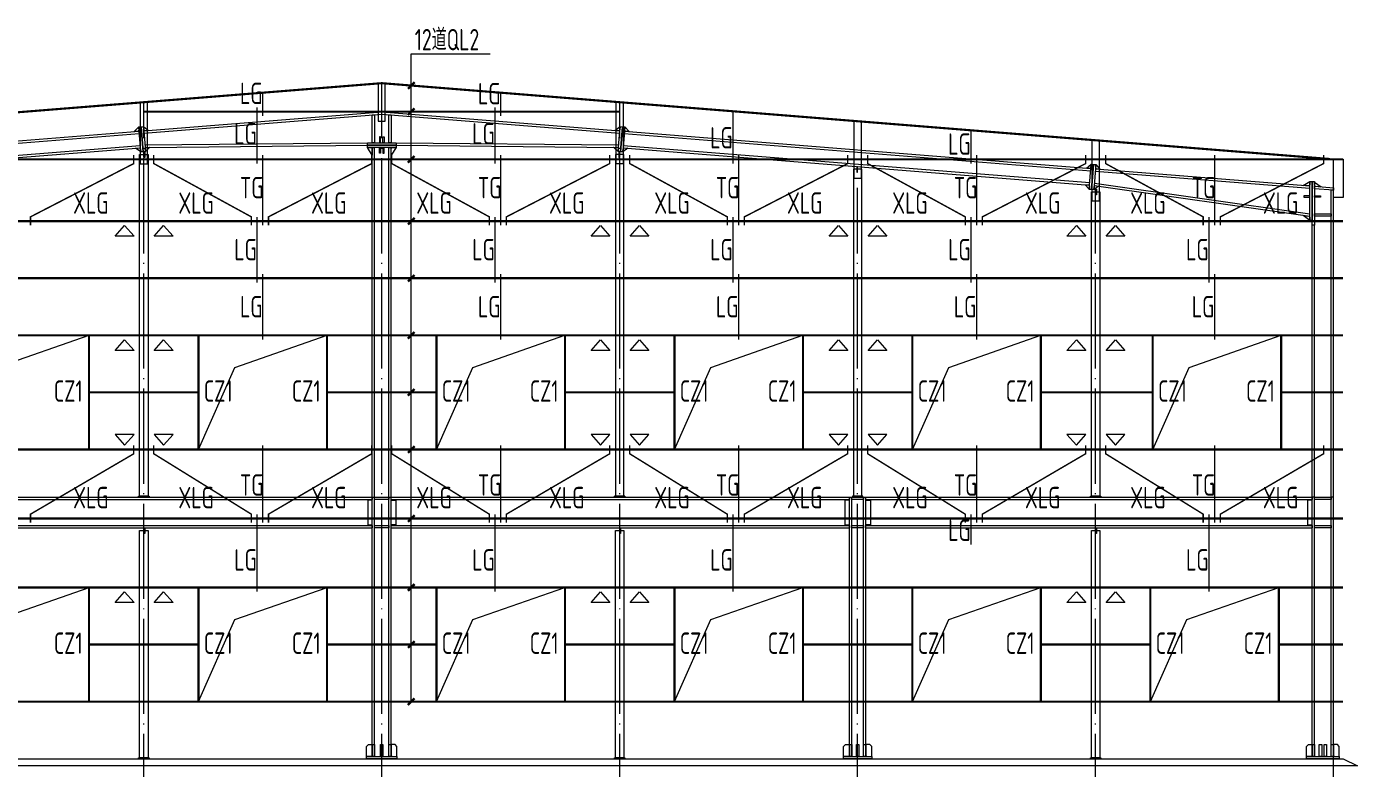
# Model space of a CAD drawing. Header units: millimetres. Extents: x 19781 to 898973, y -947928 to -267362.
# Drawn here: x 456020 to 483982, y -757023 to -741430 of the extents above; entities that cross this region are included whole.
import ezdxf

# ---------------------------------------------------------------- set-up
doc = ezdxf.new("R2010")
doc.units = ezdxf.units.MM
doc.header["$LTSCALE"] = 100
doc.linetypes.add('CENTER', pattern=[50.8, 31.75, -6.35, 6.35, -6.35])
doc.linetypes.add('DOTE', pattern=[2.42, 2, -0.2, 0.02, -0.2])
for name, color, linetype, lineweight in [('11000', 4, 'Continuous', 18), ('130', 253, 'Continuous', 18), ('14', 2, 'Continuous', 18), ('C', 6, 'CENTER', 18), ('DOTE', 1, 'DOTE', 18), ('PUB_DIM', 3, 'Continuous', 18), ('数字', 3, 'Continuous', 20), ('构件号', 1, 'Continuous', 18), ('系杆支撑', 2, 'Continuous', 18)]:
    doc.layers.add(name, color=color, linetype=linetype, lineweight=lineweight)
doc.styles.add('TSSD_REIN', font='tssdeng.shx', dxfattribs={"width": 0.7, "bigfont": 'hztxt.shx'})

msp = doc.modelspace()

# ---------------------------------------------------------------- linework, layer by layer
at = {"layer": '11000', "ltscale": 100}
msp.add_lwpolyline([(443281.71, -756819.53), (483681.71, -756819.53), (483981.71, -756969.53), (442981.71, -756969.53)], close=True, dxfattribs=at)
at = {"layer": '130'}
for p, q in [((458481.7, -743619.53), (463481.71, -743219.53)), ((463481.71, -743219.53), (468481.71, -743619.53)), ((458485.69, -743669.37), (463481.71, -743269.69)), ((463281.71, -743285.69), (463331.71, -743281.69)), ((463281.71, -743870.91), (463281.71, -743285.69)), ((463331.71, -743281.69), (463331.71, -743870.91)), ((463481.71, -743269.69), (468477.72, -743669.37)), ((463631.71, -743870.91), (463631.71, -743281.69)), ((463631.71, -743281.69), (463681.71, -743285.69)), ((463681.71, -743285.69), (463681.71, -743870.91)), ((448581.39, -744411.55), (458382.02, -743627.5)), ((448585.37, -744461.39), (458386.01, -743677.34)), ((458282.34, -743635.48), (458374.84, -743537.79)), ((458362.09, -743629.1), (458282.34, -743635.48)), ((458380.43, -743607.57), (458362.09, -743629.1)), ((458374.84, -743537.79), (458424.69, -743533.8)), ((458417.11, -744066.1), (458374.84, -743537.79)), ((458374.84, -743537.79), (458380.43, -743607.57)), ((458424.69, -743533.8), (458474.53, -743529.81)), ((458424.69, -743533.8), (458466.95, -744062.11)), ((458466.95, -744062.11), (458424.69, -743533.8)), ((458474.53, -743529.81), (458516.79, -744058.13)), ((458480.11, -743599.59), (458474.53, -743529.81)), ((458474.53, -743529.81), (458581.38, -743611.55)), ((458501.64, -743617.93), (458480.11, -743599.59)), ((458581.38, -743611.55), (458501.64, -743617.93)), ((463456.71, -743750.91), (463431.71, -743750.91)), ((463431.71, -743750.91), (463431.71, -743870.91)), ((463456.71, -743870.91), (463456.71, -743750.91)), ((463506.71, -743870.91), (463506.71, -743750.91)), ((463506.71, -743750.91), (463531.71, -743750.91)), ((463531.71, -743750.91), (463531.71, -743870.91)), ((468382.02, -743611.55), (468488.88, -743529.81)), ((468461.77, -743617.93), (468382.02, -743611.55)), ((468446.61, -744058.13), (468488.88, -743529.81)), ((468483.3, -743599.59), (468461.77, -743617.93)), ((468488.88, -743529.81), (468483.3, -743599.59)), ((468488.88, -743529.81), (468538.72, -743533.8)), ((468538.72, -743533.8), (468496.45, -744062.12)), ((468496.45, -744062.12), (468538.72, -743533.8)), ((468538.72, -743533.8), (468588.56, -743537.79)), ((468588.56, -743537.79), (468546.29, -744066.1)), ((468577.4, -743677.34), (478378.03, -744461.39)), ((468581.39, -743627.5), (478382.01, -744411.55)), ((468582.98, -743607.57), (468588.56, -743537.79)), ((468601.32, -743629.1), (468582.98, -743607.57)), ((468588.56, -743537.79), (468681.07, -743635.48)), ((468681.07, -743635.48), (468601.32, -743629.1)), ((448605.31, -744710.6), (458405.94, -743926.55)), ((448609.3, -744760.44), (458409.93, -743976.39)), ((458310.25, -743984.36), (458390, -743977.98)), ((458417.11, -744066.1), (458310.25, -743984.36)), ((458390, -743977.98), (458411.53, -743996.33)), ((458411.53, -743996.33), (458417.11, -744066.1)), ((458466.95, -744062.11), (458417.11, -744066.1)), ((458516.79, -744058.13), (458466.95, -744062.11)), ((458505.62, -743918.45), (463181.71, -743870.91)), ((458509.61, -743968.41), (463181.71, -743920.92)), ((458511.21, -743988.35), (458529.61, -743968.21)), ((458516.79, -744058.13), (458511.21, -743988.35)), ((458609.61, -743967.4), (458516.79, -744058.13)), ((458529.61, -743968.21), (458609.61, -743967.4)), ((463181.71, -743870.91), (463781.71, -743870.91)), ((463181.71, -743920.91), (463181.71, -743870.91)), ((463781.71, -743920.91), (463181.71, -743920.91)), ((463181.71, -743920.91), (463781.71, -743920.91)), ((463181.71, -743970.91), (463181.71, -743920.91)), ((463781.71, -743970.91), (463181.71, -743970.91)), ((463281.71, -744130.91), (463181.71, -743970.91)), ((463181.71, -743970.91), (463261.71, -743970.91)), ((463261.71, -743970.91), (463281.71, -743990.91)), ((463331.71, -743870.91), (463281.71, -743870.91)), ((463281.71, -751319.53), (463281.71, -743970.91)), ((463281.71, -743970.91), (463331.71, -743970.91)), ((463281.71, -743990.91), (463281.71, -744130.91)), ((463331.71, -751319.53), (463331.71, -743970.91)), ((463431.71, -743870.91), (463456.71, -743870.91)), ((463431.71, -744090.91), (463431.71, -743970.91)), ((463431.71, -743970.91), (463456.71, -743970.91)), ((463456.71, -743970.91), (463456.71, -744090.91)), ((463531.71, -743870.91), (463506.71, -743870.91)), ((463506.71, -743970.91), (463506.71, -744090.91)), ((463531.71, -743970.91), (463506.71, -743970.91)), ((463531.71, -744090.91), (463531.71, -743970.91)), ((463681.71, -743870.91), (463631.71, -743870.91)), ((463631.71, -751319.53), (463631.71, -743970.91)), ((463631.71, -743970.91), (463681.71, -743970.91)), ((463681.71, -751319.53), (463681.71, -743970.91)), ((463781.71, -743970.91), (463681.71, -744130.91)), ((463681.71, -743990.91), (463701.71, -743970.91)), ((463681.71, -744130.91), (463681.71, -743990.91)), ((463701.71, -743970.91), (463781.71, -743970.91)), ((463781.71, -743870.91), (468457.79, -743918.45)), ((463781.71, -743870.91), (463781.71, -743920.91)), ((463781.71, -743920.91), (463781.71, -743970.91)), ((463781.71, -743920.92), (468453.79, -743968.42)), ((468446.61, -744058.13), (468353.8, -743967.4)), ((468353.8, -743967.4), (468433.79, -743968.21)), ((468433.79, -743968.21), (468452.2, -743988.35)), ((468452.2, -743988.35), (468446.61, -744058.13)), ((468496.45, -744062.12), (468446.61, -744058.13)), ((468546.29, -744066.1), (468496.45, -744062.12)), ((468653.15, -743984.36), (468546.3, -744066.1)), ((468546.3, -744066.1), (468551.88, -743996.32)), ((468551.88, -743996.32), (468573.41, -743977.98)), ((468553.47, -743976.39), (478354.12, -744760.44)), ((468557.46, -743926.55), (478358.1, -744710.6)), ((468573.41, -743977.98), (468653.15, -743984.36)), ((463456.71, -744090.91), (463431.71, -744090.91)), ((463506.71, -744090.91), (463531.71, -744090.91)), ((478292.3, -744404.37), (478389.19, -744321.84)), ((478346.86, -744851.15), (478389.19, -744321.84)), ((478389.19, -744321.84), (478383.61, -744391.62)), ((478389.19, -744321.84), (478439.03, -744325.83)), ((478439.03, -744325.83), (478396.7, -744855.13)), ((478396.7, -744855.13), (478439.03, -744325.83)), ((478439.03, -744325.83), (478488.87, -744329.81)), ((478488.87, -744329.81), (478446.54, -744859.12)), ((478483.29, -744399.59), (478488.87, -744329.81)), ((478488.87, -744329.81), (478571.41, -744426.7)), ((478362.08, -744409.96), (478292.3, -744404.37)), ((478383.61, -744391.62), (478362.08, -744409.96)), ((478477.71, -744469.37), (482981.71, -744829.69)), ((478481.7, -744419.52), (482981.71, -744779.53)), ((478501.64, -744421.12), (478483.29, -744399.59)), ((478571.41, -744426.7), (478501.64, -744421.12)), ((478346.94, -744850.15), (478264.4, -744753.26)), ((478264.4, -744753.26), (478334.18, -744758.84)), ((478334.18, -744758.84), (478352.52, -744780.37)), ((478396.7, -744855.13), (478346.86, -744851.15)), ((478352.52, -744780.37), (478346.94, -744850.15)), ((478446.54, -744859.12), (478396.7, -744855.13)), ((478542.89, -744781.18), (478446.62, -744858.13)), ((478446.62, -744858.13), (478452.2, -744788.35)), ((478452.2, -744788.35), (478473.6, -744771.25)), ((478453.8, -744768.41), (482981.71, -745417.47)), ((478457.79, -744718.48), (482981.71, -745366.96)), ((478473.6, -744771.25), (478542.89, -744781.18)), ((482842.15, -744768.36), (482981.71, -744689.53)), ((482961.77, -744777.93), (482842.15, -744768.36)), ((482981.71, -744759.53), (482961.77, -744777.93)), ((482981.71, -745507.47), (482981.71, -744689.37)), ((482981.71, -744689.37), (483031.71, -744689.37)), ((482981.71, -744689.53), (482981.71, -744759.53)), ((483031.71, -745607.47), (483031.71, -744689.37)), ((483031.71, -744689.37), (483081.71, -744689.37)), ((483031.71, -744689.37), (483031.71, -745507.47)), ((483081.71, -744689.37), (483081.71, -745607.47)), ((483081.71, -744767.53), (483081.71, -744697.53)), ((483081.71, -744697.53), (483221.26, -744798.69)), ((483101.64, -744789.12), (483081.71, -744767.53)), ((483081.71, -744787.53), (483481.71, -744819.53)), ((483081.71, -744837.69), (483081.71, -744787.53)), ((483481.71, -744869.69), (483081.71, -744837.69)), ((483221.26, -744798.69), (483101.64, -744789.12)), ((483431.71, -751319.53), (483431.71, -744865.69)), ((483481.71, -744869.69), (483431.71, -744865.69)), ((483481.71, -744819.53), (483481.71, -744869.69)), ((483481.71, -751319.53), (483481.71, -744869.69)), ((482981.71, -744989.69), (482856.71, -744989.69)), ((482856.71, -744989.69), (482856.71, -745014.69)), ((482856.71, -745014.69), (482981.71, -745014.69)), ((482981.71, -745014.69), (482981.71, -744989.69)), ((483081.71, -744989.69), (483206.71, -744989.69)), ((483081.71, -745014.69), (483081.71, -744989.69)), ((483206.71, -745014.69), (483081.71, -745014.69)), ((483206.71, -744989.69), (483206.71, -745014.69)), ((482981.71, -745507.47), (482843.12, -745397.6)), ((482843.12, -745397.6), (482961.91, -745414.63)), ((482961.91, -745414.63), (482981.71, -745437.47)), ((482981.71, -745437.47), (482981.71, -745507.47)), ((483081.71, -745367.21), (483431.71, -745367.21)), ((483081.71, -745417.21), (483081.71, -745367.21)), ((483431.71, -745417.21), (483081.71, -745417.21)), ((483431.71, -745367.21), (483431.71, -745417.21)), ((483031.71, -745507.47), (482981.71, -745507.47)), ((483031.71, -751319.53), (483031.71, -745607.47)), ((483081.71, -745607.47), (483031.71, -745607.47)), ((483081.71, -745607.47), (483031.71, -745607.47)), ((483081.71, -751319.53), (483081.71, -745607.47)), ((453656.71, -751319.53), (463281.71, -751319.53)), ((463281.71, -756769.53), (463281.71, -751319.53)), ((463281.71, -751319.53), (463331.71, -751319.53)), ((463281.71, -751319.53), (463281.71, -751369.53)), ((463331.71, -756769.53), (463331.71, -751319.53)), ((463331.71, -751319.53), (463631.71, -751319.53)), ((463331.71, -751369.53), (463331.71, -751319.53)), ((463631.71, -756769.53), (463631.71, -751319.53)), ((463631.71, -751319.53), (463681.71, -751319.53)), ((463631.71, -751319.53), (463631.71, -751369.53)), ((463681.71, -756769.53), (463681.71, -751319.53)), ((463681.71, -751319.53), (473306.71, -751319.53)), ((473306.71, -756769.53), (473306.71, -751319.53)), ((473306.71, -751319.53), (473356.71, -751319.53)), ((473306.71, -751319.53), (473306.71, -751369.53)), ((473356.71, -756769.53), (473356.71, -751319.53)), ((473356.71, -751319.53), (473606.71, -751319.53)), ((473356.71, -751369.53), (473356.71, -751319.53)), ((473606.71, -756769.53), (473606.71, -751319.53)), ((473606.71, -751319.53), (473656.71, -751319.53)), ((473606.71, -751319.53), (473606.71, -751369.53)), ((473656.71, -756769.53), (473656.71, -751319.53)), ((473656.71, -751319.53), (483031.71, -751319.53)), ((483031.71, -756769.53), (483031.71, -751319.53)), ((483081.71, -751319.53), (483031.71, -751319.53)), ((483031.71, -751319.53), (483031.71, -751369.53)), ((483081.71, -756769.53), (483081.71, -751319.53)), ((483081.71, -751319.53), (483431.71, -751319.53)), ((483081.71, -751369.53), (483081.71, -751319.53)), ((483431.71, -756769.53), (483431.71, -751319.53)), ((483481.71, -751319.53), (483431.71, -751319.53)), ((483431.71, -751319.53), (483431.71, -751369.53)), ((483481.71, -756769.53), (483481.71, -751319.53)), ((453656.71, -751369.53), (463281.71, -751369.53)), ((463281.71, -751384.53), (463186.71, -751384.53)), ((463186.71, -751384.53), (463186.71, -751904.53)), ((463281.71, -751904.53), (463281.71, -751384.53)), ((463631.71, -751369.53), (463331.71, -751369.53)), ((463681.71, -751369.53), (473306.71, -751369.53)), ((463681.71, -751904.53), (463681.71, -751384.53)), ((463681.71, -751384.53), (463776.71, -751384.53)), ((463776.71, -751384.53), (463776.71, -751904.53)), ((473306.71, -751384.53), (473211.71, -751384.53)), ((473211.71, -751384.53), (473211.71, -751904.53)), ((473306.71, -751904.53), (473306.71, -751384.53)), ((473606.71, -751369.53), (473356.71, -751369.53)), ((473656.71, -751369.53), (483031.71, -751369.53)), ((473656.71, -751904.53), (473656.71, -751384.53)), ((473656.71, -751384.53), (473751.71, -751384.53)), ((473751.71, -751384.53), (473751.71, -751904.53)), ((483031.71, -751384.53), (482936.71, -751384.53)), ((482936.71, -751384.53), (482936.71, -751904.53)), ((483031.71, -751904.53), (483031.71, -751384.53)), ((483431.71, -751369.53), (483081.71, -751369.53)), ((453656.71, -751919.53), (463281.71, -751919.53)), ((453656.71, -751969.53), (463281.71, -751969.53)), ((463186.71, -751904.53), (463281.71, -751904.53)), ((463281.71, -751919.53), (463281.71, -751969.53)), ((463331.71, -751919.53), (463631.71, -751919.53)), ((463331.71, -751969.53), (463331.71, -751919.53)), ((463631.71, -751969.53), (463331.71, -751969.53)), ((463631.71, -751919.53), (463631.71, -751969.53)), ((463776.71, -751904.53), (463681.71, -751904.53)), ((463681.71, -751919.53), (473306.71, -751919.53)), ((463681.71, -751969.53), (473306.71, -751969.53)), ((473211.71, -751904.53), (473306.71, -751904.53)), ((473306.71, -751919.53), (473306.71, -751969.53)), ((473356.71, -751919.53), (473606.71, -751919.53)), ((473356.71, -751969.53), (473356.71, -751919.53)), ((473606.71, -751969.53), (473356.71, -751969.53)), ((473606.71, -751919.53), (473606.71, -751969.53)), ((473751.71, -751904.53), (473656.71, -751904.53)), ((473656.71, -751919.53), (483031.71, -751919.53)), ((473656.71, -751969.53), (483031.71, -751969.53)), ((482936.71, -751904.53), (483031.71, -751904.53)), ((483031.71, -751919.53), (483031.71, -751969.53)), ((483081.71, -751919.53), (483431.71, -751919.53)), ((483081.71, -751969.53), (483081.71, -751919.53)), ((483431.71, -751969.53), (483081.71, -751969.53)), ((483431.71, -751919.53), (483431.71, -751969.53)), ((463161.71, -756559.53), (463201.71, -756519.53)), ((463161.71, -756769.53), (463161.71, -756559.53)), ((463201.71, -756519.53), (463281.71, -756519.53)), ((463281.71, -756519.53), (463281.71, -756749.53)), ((463281.71, -756769.53), (463281.71, -756519.53)), ((463281.71, -756519.53), (463331.71, -756519.53)), ((463331.71, -756519.53), (463331.71, -756769.53)), ((463456.71, -756769.53), (463456.71, -756519.53)), ((463456.71, -756519.53), (463506.71, -756519.53)), ((463506.71, -756519.53), (463506.71, -756769.53)), ((463631.71, -756769.53), (463631.71, -756519.53)), ((463631.71, -756519.53), (463681.71, -756519.53)), ((463681.71, -756519.53), (463681.71, -756749.53)), ((463761.71, -756519.53), (463681.71, -756519.53)), ((463681.71, -756519.53), (463681.71, -756769.53)), ((463801.71, -756559.53), (463761.71, -756519.53)), ((463801.71, -756769.53), (463801.71, -756559.53)), ((473186.71, -756559.53), (473226.7, -756519.53)), ((473186.71, -756769.53), (473186.71, -756559.53)), ((473226.7, -756519.53), (473306.71, -756519.53)), ((473306.71, -756519.53), (473306.71, -756749.53)), ((473306.71, -756769.53), (473306.71, -756519.53)), ((473306.71, -756519.53), (473356.71, -756519.53)), ((473356.71, -756519.53), (473356.71, -756769.53)), ((473456.71, -756769.53), (473456.71, -756519.53)), ((473456.71, -756519.53), (473506.71, -756519.53)), ((473506.71, -756519.53), (473506.71, -756769.53)), ((473606.71, -756769.53), (473606.71, -756519.53)), ((473606.71, -756519.53), (473656.71, -756519.53)), ((473656.71, -756519.53), (473656.71, -756749.53)), ((473736.71, -756519.53), (473656.71, -756519.53)), ((473656.71, -756519.53), (473656.71, -756769.53)), ((473776.71, -756559.53), (473736.71, -756519.53)), ((473776.71, -756769.53), (473776.71, -756559.53)), ((482911.71, -756559.53), (482951.7, -756519.53)), ((482911.71, -756769.53), (482911.71, -756559.53)), ((482951.7, -756519.53), (483031.71, -756519.53)), ((483031.71, -756519.53), (483031.71, -756749.53)), ((483031.71, -756769.53), (483031.71, -756519.53)), ((483031.71, -756519.53), (483081.71, -756519.53)), ((483081.71, -756519.53), (483081.71, -756769.53)), ((483181.71, -756769.53), (483181.71, -756519.53)), ((483181.71, -756519.53), (483231.71, -756519.53)), ((483231.71, -756519.53), (483231.71, -756769.53)), ((483281.71, -756769.53), (483281.71, -756519.53)), ((483281.71, -756519.53), (483331.71, -756519.53)), ((483331.71, -756519.53), (483331.71, -756769.53)), ((483431.71, -756769.53), (483431.71, -756519.53)), ((483431.71, -756519.53), (483481.71, -756519.53)), ((483481.71, -756519.53), (483481.71, -756749.53)), ((483561.71, -756519.53), (483481.71, -756519.53)), ((483481.71, -756519.53), (483481.71, -756769.53)), ((483601.71, -756559.53), (483561.71, -756519.53)), ((483601.71, -756769.53), (483601.71, -756559.53)), ((463161.71, -756819.53), (463161.71, -756769.53)), ((463161.71, -756769.53), (463801.71, -756769.53)), ((463261.71, -756769.53), (463161.71, -756769.53)), ((463801.71, -756819.53), (463161.71, -756819.53)), ((463281.71, -756749.53), (463261.71, -756769.53)), ((463331.71, -756769.53), (463281.71, -756769.53)), ((463506.71, -756769.53), (463456.71, -756769.53)), ((463681.71, -756769.53), (463631.71, -756769.53)), ((463681.71, -756749.53), (463701.71, -756769.53)), ((463701.71, -756769.53), (463801.71, -756769.53)), ((463801.71, -756769.53), (463801.71, -756819.53)), ((473186.71, -756819.53), (473186.71, -756769.53)), ((473186.71, -756769.53), (473776.71, -756769.53)), ((473286.71, -756769.53), (473186.71, -756769.53)), ((473776.71, -756819.53), (473186.71, -756819.53)), ((473306.71, -756749.53), (473286.71, -756769.53)), ((473356.71, -756769.53), (473306.71, -756769.53)), ((473506.71, -756769.53), (473456.71, -756769.53)), ((473656.71, -756769.53), (473606.71, -756769.53)), ((473656.71, -756749.53), (473676.71, -756769.53)), ((473676.71, -756769.53), (473776.71, -756769.53)), ((473776.71, -756769.53), (473776.71, -756819.53)), ((482911.71, -756819.53), (482911.71, -756769.53)), ((482911.71, -756769.53), (483601.71, -756769.53)), ((483011.71, -756769.53), (482911.71, -756769.53)), ((483601.71, -756819.53), (482911.71, -756819.53)), ((483031.71, -756749.53), (483011.71, -756769.53)), ((483081.71, -756769.53), (483031.71, -756769.53)), ((483231.71, -756769.53), (483181.71, -756769.53)), ((483331.71, -756769.53), (483281.71, -756769.53)), ((483481.71, -756769.53), (483431.71, -756769.53)), ((483481.71, -756749.53), (483501.71, -756769.53)), ((483501.71, -756769.53), (483601.71, -756769.53)), ((483601.71, -756769.53), (483601.71, -756819.53))]:
    msp.add_line(p, q, dxfattribs=at)
for points in [[(458391.71, -744115.53), (458571.71, -744115.53), (458571.71, -751299.53), (458391.71, -751299.53)], [(458501.71, -744065.53), (458501.71, -744182.53), (458481.71, -744182.53), (458481.71, -744065.53)], [(468571.71, -744115.53), (468391.71, -744115.53), (468391.71, -751299.53), (468571.71, -751299.53)], [(468461.71, -744065.53), (468461.71, -744182.53), (468481.71, -744182.53), (468481.71, -744065.53)], [(473571.71, -744424.53), (473391.71, -744424.53), (473391.71, -751299.53), (473571.71, -751299.53)], [(473461.71, -744374.53), (473461.71, -744491.53), (473481.71, -744491.53), (473481.71, -744374.53)], [(478391.71, -744900.53), (478571.71, -744900.53), (478571.71, -751299.53), (478391.71, -751299.53)], [(478501.71, -744850.53), (478501.71, -744967.53), (478481.71, -744967.53), (478481.71, -744850.53)], [(458371.71, -751299.53), (458591.71, -751299.53), (458591.71, -751319.53), (458371.71, -751319.53)], [(468371.71, -751299.53), (468591.71, -751299.53), (468591.71, -751319.53), (468371.71, -751319.53)], [(468591.71, -751299.53), (468371.71, -751299.53), (468371.71, -751319.53), (468591.71, -751319.53)], [(473591.71, -751299.53), (473371.71, -751299.53), (473371.71, -751319.53), (473591.71, -751319.53)], [(478371.71, -751299.53), (478591.71, -751299.53), (478591.71, -751319.53), (478371.71, -751319.53)], [(458391.71, -752019.53), (458571.71, -752019.53), (458571.71, -756799.53), (458391.71, -756799.53)], [(458501.71, -751969.53), (458501.71, -752086.53), (458481.71, -752086.53), (458481.71, -751969.53)], [(468391.71, -752019.53), (468571.71, -752019.53), (468571.71, -756799.53), (468391.71, -756799.53)], [(468501.71, -751969.53), (468501.71, -752086.53), (468481.71, -752086.53), (468481.71, -751969.53)], [(478391.71, -752019.53), (478571.71, -752019.53), (478571.71, -756799.53), (478391.71, -756799.53)], [(478501.71, -751969.53), (478501.71, -752086.53), (478481.71, -752086.53), (478481.71, -751969.53)], [(458371.71, -756799.53), (458591.71, -756799.53), (458591.71, -756819.53), (458371.71, -756819.53)], [(468371.71, -756799.53), (468591.71, -756799.53), (468591.71, -756819.53), (468371.71, -756819.53)], [(478371.71, -756799.53), (478591.71, -756799.53), (478591.71, -756819.53), (478371.71, -756819.53)]]:
    msp.add_lwpolyline(points, close=True, dxfattribs=at)
at = {"layer": '14', "ltscale": 100}
for p, q in [((455396.21, -748594.53), (457331.71, -747919.53)), ((460396.21, -748594.53), (462331.71, -747919.53)), ((465396.21, -748594.53), (467331.71, -747919.53)), ((470396.21, -748594.53), (472331.71, -747919.53)), ((475396.21, -748594.53), (477331.71, -747919.53)), ((480446.21, -748594.53), (482381.71, -747919.53)), ((459631.71, -750319.53), (460396.21, -748594.53)), ((464631.71, -750319.53), (465396.21, -748594.53)), ((469631.71, -750319.53), (470396.21, -748594.53)), ((474631.71, -750319.53), (475396.21, -748594.53)), ((479681.71, -750319.53), (480446.21, -748594.53)), ((455396.21, -753894.53), (457331.71, -753219.53)), ((460396.21, -753894.53), (462331.71, -753219.53)), ((465396.21, -753894.53), (467331.71, -753219.53)), ((470396.21, -753894.53), (472331.71, -753219.53)), ((475396.21, -753894.53), (477331.71, -753219.53)), ((480396.21, -753894.53), (482331.71, -753219.53)), ((459631.71, -755619.53), (460396.21, -753894.53)), ((464631.71, -755619.53), (465396.21, -753894.53)), ((469631.71, -755619.53), (470396.21, -753894.53)), ((474631.71, -755619.53), (475396.21, -753894.53)), ((479631.71, -755619.53), (480396.21, -753894.53))]:
    msp.add_line(p, q, dxfattribs=at)
for points in [[(463406.71, -742625.54), (463406.71, -743419.53), (463556.71, -743419.53), (463556.71, -742625.54)], [(458406.71, -743025.53), (458406.71, -744315.53), (458556.71, -744315.53), (458556.71, -743013.53)], [(468556.71, -743025.53), (468556.71, -744315.53), (468406.71, -744315.53), (468406.71, -743013.53)], [(473556.71, -743425.53), (473556.71, -744624.53), (473406.71, -744624.53), (473406.71, -743413.53)], [(478556.71, -743825.53), (478556.71, -745100.53), (478406.71, -745100.53), (478406.71, -743813.53)]]:
    msp.add_lwpolyline(points, dxfattribs=at)
msp.add_lwpolyline([(483481.71, -745019.53), (483481.71, -744219.53), (483681.71, -744219.53), (483681.71, -745019.53)], close=True, dxfattribs=at)
at = {"layer": 'C', "linetype": 'ByBlock'}
for p, q in [((464101.2, -742002.24), (465760.2, -742002.24)), ((464101.2, -755619.53), (464101.2, -742002.24))]:
    msp.add_line(p, q, dxfattribs=at)
at = {"layer": 'C'}
for points in [[(464031.2, -742739.1, 50, 50, 0), (464171.2, -742599.1, 50, 50, 0)], [(464031.2, -743289.53, 50, 50, 0), (464171.2, -743149.53, 50, 50, 0)], [(464031.2, -744289.53, 50, 50, 0), (464171.2, -744149.53, 50, 50, 0)], [(464031.2, -745589.53, 50, 50, 0), (464171.2, -745449.53, 50, 50, 0)], [(464031.2, -746789.53, 50, 50, 0), (464171.2, -746649.53, 50, 50, 0)], [(464031.2, -747989.53, 50, 50, 0), (464171.2, -747849.53, 50, 50, 0)], [(464031.2, -749189.53, 50, 50, 0), (464171.2, -749049.53, 50, 50, 0)], [(464031.2, -750389.53, 50, 50, 0), (464171.2, -750249.53, 50, 50, 0)], [(464031.2, -751839.53, 50, 50, 0), (464171.2, -751699.53, 50, 50, 0)], [(464031.2, -753289.53, 50, 50, 0), (464171.2, -753149.53, 50, 50, 0)], [(464031.2, -754489.53, 50, 50, 0), (464171.2, -754349.53, 50, 50, 0)], [(464031.2, -755689.53, 50, 50, 0), (464171.2, -755549.53, 50, 50, 0)]]:
    msp.add_lwpolyline(points, format="xyseb", dxfattribs=at)
at = {"layer": 'DOTE', "linetype": 'DOTE', "ltscale": 10}
for p, q in [((463481.71, -758298.53), (463481.71, -742619.54)), ((458481.71, -758298.53), (458481.71, -743019.53)), ((468481.71, -758298.53), (468481.71, -743019.53)), ((473481.71, -758298.53), (473481.71, -744819.53)), ((478481.71, -758298.53), (478481.71, -744819.53)), ((483481.71, -758298.53), (483481.71, -744819.53))]:
    msp.add_line(p, q, dxfattribs=at)
at = {"layer": 'PUB_DIM', "color": 6, "linetype": 'Continuous'}
for points in [[(457879.7, -745835.53), (458078.05, -745612.91), (458276.41, -745835.53)], [(458699.7, -745835.53), (458898.05, -745612.91), (459096.41, -745835.53)], [(467879.7, -745835.53), (468078.05, -745612.9), (468276.41, -745835.53)], [(468699.7, -745835.53), (468898.05, -745612.9), (469096.41, -745835.53)], [(472879.7, -745835.53), (473078.05, -745612.91), (473276.41, -745835.53)], [(473699.7, -745835.53), (473898.05, -745612.91), (474096.41, -745835.53)], [(477879.7, -745835.53), (478078.05, -745612.91), (478276.41, -745835.53)], [(478699.7, -745835.53), (478898.05, -745612.91), (479096.41, -745835.53)], [(457879.7, -748235.53), (458078.05, -748012.91), (458276.41, -748235.53)], [(458699.7, -748235.53), (458898.05, -748012.91), (459096.41, -748235.53)], [(467879.7, -748235.53), (468078.05, -748012.9), (468276.41, -748235.53)], [(468699.7, -748235.53), (468898.05, -748012.9), (469096.41, -748235.53)], [(472879.7, -748235.53), (473078.05, -748012.91), (473276.41, -748235.53)], [(473699.7, -748235.53), (473898.05, -748012.91), (474096.41, -748235.53)], [(477879.7, -748235.53), (478078.05, -748012.91), (478276.41, -748235.53)], [(478699.7, -748235.53), (478898.05, -748012.91), (479096.41, -748235.53)], [(457879.7, -750003.53), (458078.05, -750226.15), (458276.41, -750003.53)], [(458699.7, -750003.53), (458898.05, -750226.15), (459096.41, -750003.53)], [(467879.7, -750003.52), (468078.05, -750226.15), (468276.41, -750003.52)], [(468699.7, -750003.52), (468898.05, -750226.15), (469096.41, -750003.52)], [(472879.7, -750003.53), (473078.05, -750226.15), (473276.41, -750003.53)], [(473699.7, -750003.53), (473898.05, -750226.15), (474096.41, -750003.53)], [(477879.7, -750003.53), (478078.05, -750226.15), (478276.41, -750003.53)], [(478699.7, -750003.53), (478898.05, -750226.15), (479096.41, -750003.53)], [(457879.7, -753535.53), (458078.05, -753312.91), (458276.41, -753535.53)], [(458699.7, -753535.53), (458898.05, -753312.91), (459096.41, -753535.53)], [(467879.7, -753535.53), (468078.05, -753312.9), (468276.41, -753535.53)], [(468699.7, -753535.53), (468898.05, -753312.9), (469096.41, -753535.53)], [(477879.7, -753535.53), (478078.05, -753312.91), (478276.41, -753535.53)], [(478699.7, -753535.53), (478898.05, -753312.91), (479096.41, -753535.53)]]:
    msp.add_lwpolyline(points, close=True, dxfattribs=at)
at = {"layer": '构件号'}
for points in [[(463481.71, -742619.54, 45, 45, 0), (443559.71, -744213.29, 45, 45, 0)], [(463481.71, -742619.54, 45, 45, 0), (483403.71, -744213.29, 45, 45, 0)], [(468481.71, -743219.53, 45, 45, 0), (458481.71, -743219.53, 45, 45, 0)], [(483681.71, -744219.53, 45, 45, 0), (443281.71, -744219.53, 45, 45, 0)], [(483681.71, -745519.53, 45, 45, 0), (443281.71, -745519.53, 45, 45, 0)], [(483681.71, -746719.53, 45, 45, 0), (443281.71, -746719.53, 45, 45, 0)], [(483681.71, -747919.53, 45, 45, 0), (443281.71, -747919.53, 45, 45, 0)], [(457331.71, -750319.53, 45, 45, 0), (457331.71, -747919.53, 45, 45, 0)], [(459631.71, -750319.53, 45, 45, 0), (459631.71, -747919.53, 45, 45, 0)], [(462331.71, -750319.53, 45, 45, 0), (462331.71, -747919.53, 45, 45, 0)], [(464631.71, -750319.53, 45, 45, 0), (464631.71, -747919.53, 45, 45, 0)], [(467331.71, -750319.53, 45, 45, 0), (467331.71, -747919.53, 45, 45, 0)], [(469631.71, -750319.53, 45, 45, 0), (469631.71, -747919.53, 45, 45, 0)], [(472331.71, -750319.53, 45, 45, 0), (472331.71, -747919.53, 45, 45, 0)], [(474631.71, -750319.53, 45, 45, 0), (474631.71, -747919.53, 45, 45, 0)], [(477331.71, -750319.53, 45, 45, 0), (477331.71, -747919.53, 45, 45, 0)], [(479681.71, -750319.53, 45, 45, 0), (479681.71, -747919.53, 45, 45, 0)], [(482381.71, -750319.53, 45, 45, 0), (482381.71, -747919.53, 45, 45, 0)], [(459631.71, -749119.53, 45, 45, 0), (457331.71, -749119.53, 45, 45, 0)], [(464631.71, -749119.53, 45, 45, 0), (462331.71, -749119.53, 45, 45, 0)], [(469631.71, -749119.53, 45, 45, 0), (467331.71, -749119.53, 45, 45, 0)], [(474631.71, -749119.53, 45, 45, 0), (472331.71, -749119.53, 45, 45, 0)], [(479681.71, -749119.53, 45, 45, 0), (477331.71, -749119.53, 45, 45, 0)], [(483681.71, -749119.53, 45, 45, 0), (482381.71, -749119.53, 45, 45, 0)], [(483681.71, -750319.53, 45, 45, 0), (443281.71, -750319.53, 45, 45, 0)], [(483681.71, -751769.53, 45, 45, 0), (443281.71, -751769.53, 45, 45, 0)], [(458051.71, -753219.53, 45, 45, 0), (448911.71, -753219.53, 45, 45, 0)], [(457331.71, -755619.53, 45, 45, 0), (457331.71, -753219.53, 45, 45, 0)], [(478051.71, -753219.53, 45, 45, 0), (458051.71, -753219.53, 45, 45, 0)], [(459631.71, -755619.53, 45, 45, 0), (459631.71, -753219.53, 45, 45, 0)], [(462331.71, -755619.53, 45, 45, 0), (462331.71, -753219.53, 45, 45, 0)], [(464631.71, -755619.53, 45, 45, 0), (464631.71, -753219.53, 45, 45, 0)], [(467331.71, -755619.53, 45, 45, 0), (467331.71, -753219.53, 45, 45, 0)], [(469631.71, -755619.53, 45, 45, 0), (469631.71, -753219.53, 45, 45, 0)], [(472331.71, -755619.53, 45, 45, 0), (472331.71, -753219.53, 45, 45, 0)], [(474631.71, -755619.53, 45, 45, 0), (474631.71, -753219.53, 45, 45, 0)], [(477331.71, -755619.53, 45, 45, 0), (477331.71, -753219.53, 45, 45, 0)], [(483681.71, -753219.53, 45, 45, 0), (478051.71, -753219.53, 45, 45, 0)], [(479631.71, -755619.53, 45, 45, 0), (479631.71, -753219.53, 45, 45, 0)], [(482331.71, -755619.53, 45, 45, 0), (482331.71, -753219.53, 45, 45, 0)], [(458051.71, -754419.53, 45, 45, 0), (457331.71, -754419.53, 45, 45, 0)], [(459631.71, -754419.53, 45, 45, 0), (458051.71, -754419.53, 45, 45, 0)], [(464631.71, -754419.53, 45, 45, 0), (462331.71, -754419.53, 45, 45, 0)], [(469631.71, -754419.53, 45, 45, 0), (467331.71, -754419.53, 45, 45, 0)], [(474631.71, -754419.53, 45, 45, 0), (472331.71, -754419.53, 45, 45, 0)], [(478051.71, -754419.53, 45, 45, 0), (477331.71, -754419.53, 45, 45, 0)], [(479631.71, -754419.53, 45, 45, 0), (478051.71, -754419.53, 45, 45, 0)], [(483681.71, -754419.53, 45, 45, 0), (482331.71, -754419.53, 45, 45, 0)], [(458051.71, -755619.53, 45, 45, 0), (448911.71, -755619.53, 45, 45, 0)], [(478051.71, -755619.53, 45, 45, 0), (458051.71, -755619.53, 45, 45, 0)], [(483681.71, -755619.53, 45, 45, 0), (478051.71, -755619.53, 45, 45, 0)]]:
    msp.add_lwpolyline(points, format="xyseb", dxfattribs=at)
at = {"layer": '系杆支撑'}
for points in [[(460981.71, -743309.69, 30, 30, 0), (460981.71, -742819.54, 30, 30, 0)], [(465981.71, -743309.69, 30, 30, 0), (465981.71, -742819.54, 30, 30, 0)], [(460861.71, -744309.69, 30, 30, 0), (460861.71, -743129.71, 30, 30, 0)], [(465861.71, -744309.69, 30, 30, 0), (465861.71, -743129.71, 30, 30, 0)], [(470861.71, -744309.69, 30, 30, 0), (470861.71, -743209.93, 30, 30, 0)], [(475861.71, -744309.69, 30, 30, 0), (475861.71, -743609.93, 30, 30, 0)], [(458271.59, -744129.71, 30, 30, 0), (458271.59, -744309.34, 30, 30, 0), (456101.71, -745429.36, 30, 30, 0), (456101.71, -745609.69, 30, 30, 0)], [(458691.82, -744129.71, 30, 30, 0), (458691.82, -744309.34, 30, 30, 0), (460741.71, -745429.36, 30, 30, 0), (460741.71, -745609.69, 30, 30, 0)], [(460981.71, -745609.69, 30, 30, 0), (460981.71, -744129.71, 30, 30, 0)], [(463271.59, -744129.71, 30, 30, 0), (463271.59, -744309.34, 30, 30, 0), (461101.71, -745429.36, 30, 30, 0), (461101.71, -745609.69, 30, 30, 0)], [(463691.82, -744129.71, 30, 30, 0), (463691.82, -744309.34, 30, 30, 0), (465741.71, -745429.36, 30, 30, 0), (465741.71, -745609.69, 30, 30, 0)], [(465981.71, -745609.69, 30, 30, 0), (465981.71, -744129.71, 30, 30, 0)], [(468271.59, -744129.71, 30, 30, 0), (468271.59, -744309.34, 30, 30, 0), (466101.71, -745429.36, 30, 30, 0), (466101.71, -745609.69, 30, 30, 0)], [(468691.82, -744129.71, 30, 30, 0), (468691.82, -744309.34, 30, 30, 0), (470741.71, -745429.36, 30, 30, 0), (470741.71, -745609.69, 30, 30, 0)], [(470981.71, -745609.69, 30, 30, 0), (470981.71, -744129.71, 30, 30, 0)], [(473271.59, -744129.71, 30, 30, 0), (473271.59, -744309.34, 30, 30, 0), (471101.71, -745429.36, 30, 30, 0), (471101.71, -745609.69, 30, 30, 0)], [(473691.82, -744129.71, 30, 30, 0), (473691.82, -744309.34, 30, 30, 0), (475741.71, -745429.36, 30, 30, 0), (475741.71, -745609.69, 30, 30, 0)], [(475981.71, -745609.69, 30, 30, 0), (475981.71, -744129.71, 30, 30, 0)], [(478271.59, -744129.71, 30, 30, 0), (478271.59, -744309.34, 30, 30, 0), (476101.71, -745429.36, 30, 30, 0), (476101.71, -745609.69, 30, 30, 0)], [(478691.82, -744129.71, 30, 30, 0), (478691.82, -744309.34, 30, 30, 0), (480741.71, -745429.36, 30, 30, 0), (480741.71, -745609.69, 30, 30, 0)], [(480981.71, -745609.69, 30, 30, 0), (480981.71, -744129.71, 30, 30, 0)], [(483271.59, -744129.71, 30, 30, 0), (483271.59, -744309.34, 30, 30, 0), (481101.71, -745429.36, 30, 30, 0), (481101.71, -745609.69, 30, 30, 0)], [(460861.71, -746809.69, 30, 30, 0), (460861.71, -745429.71, 30, 30, 0)], [(465861.71, -746809.69, 30, 30, 0), (465861.71, -745429.71, 30, 30, 0)], [(470861.71, -746809.69, 30, 30, 0), (470861.71, -745429.71, 30, 30, 0)], [(475861.71, -746809.69, 30, 30, 0), (475861.71, -745429.71, 30, 30, 0)], [(480861.71, -746809.69, 30, 30, 0), (480861.71, -745429.71, 30, 30, 0)], [(460981.71, -748009.69, 30, 30, 0), (460981.71, -746629.71, 30, 30, 0)], [(465981.71, -748009.69, 30, 30, 0), (465981.71, -746629.71, 30, 30, 0)], [(470981.71, -748009.69, 30, 30, 0), (470981.71, -746629.71, 30, 30, 0)], [(475981.71, -748009.69, 30, 30, 0), (475981.71, -746629.71, 30, 30, 0)], [(480981.71, -748009.69, 30, 30, 0), (480981.71, -746629.71, 30, 30, 0)], [(458271.59, -750229.71, 30, 30, 0), (458271.59, -750409.34, 30, 30, 0), (456101.71, -751679.36, 30, 30, 0), (456101.71, -751859.69, 30, 30, 0)], [(458691.82, -750229.71, 30, 30, 0), (458691.82, -750409.34, 30, 30, 0), (460741.71, -751679.36, 30, 30, 0), (460741.71, -751859.69, 30, 30, 0)], [(460981.71, -751859.69, 30, 30, 0), (460981.71, -750229.71, 30, 30, 0)], [(463271.59, -750229.71, 30, 30, 0), (463271.59, -750409.34, 30, 30, 0), (461101.71, -751679.36, 30, 30, 0), (461101.71, -751859.69, 30, 30, 0)], [(463691.82, -750229.71, 30, 30, 0), (463691.82, -750409.34, 30, 30, 0), (465741.71, -751679.36, 30, 30, 0), (465741.71, -751859.69, 30, 30, 0)], [(465981.71, -751859.69, 30, 30, 0), (465981.71, -750229.71, 30, 30, 0)], [(468271.59, -750229.71, 30, 30, 0), (468271.59, -750409.34, 30, 30, 0), (466101.71, -751679.36, 30, 30, 0), (466101.71, -751859.69, 30, 30, 0)], [(468691.82, -750229.71, 30, 30, 0), (468691.82, -750409.34, 30, 30, 0), (470741.71, -751679.36, 30, 30, 0), (470741.71, -751859.69, 30, 30, 0)], [(470981.71, -751859.69, 30, 30, 0), (470981.71, -750229.71, 30, 30, 0)], [(473271.59, -750229.71, 30, 30, 0), (473271.59, -750409.34, 30, 30, 0), (471101.71, -751679.36, 30, 30, 0), (471101.71, -751859.69, 30, 30, 0)], [(473691.82, -750229.71, 30, 30, 0), (473691.82, -750409.34, 30, 30, 0), (475741.71, -751679.36, 30, 30, 0), (475741.71, -751859.69, 30, 30, 0)], [(475981.71, -751859.69, 30, 30, 0), (475981.71, -750229.71, 30, 30, 0)], [(478271.59, -750229.71, 30, 30, 0), (478271.59, -750409.34, 30, 30, 0), (476101.71, -751679.36, 30, 30, 0), (476101.71, -751859.69, 30, 30, 0)], [(478691.82, -750229.71, 30, 30, 0), (478691.82, -750409.34, 30, 30, 0), (480741.71, -751679.36, 30, 30, 0), (480741.71, -751859.69, 30, 30, 0)], [(480981.71, -751859.69, 30, 30, 0), (480981.71, -750229.71, 30, 30, 0)], [(483271.59, -750229.71, 30, 30, 0), (483271.59, -750409.34, 30, 30, 0), (481101.71, -751679.36, 30, 30, 0), (481101.71, -751859.69, 30, 30, 0)], [(460861.71, -753309.69, 30, 30, 0), (460861.71, -751679.71, 30, 30, 0)], [(465861.71, -753309.69, 30, 30, 0), (465861.71, -751679.71, 30, 30, 0)], [(470861.71, -753309.69, 30, 30, 0), (470861.71, -751679.71, 30, 30, 0)], [(475861.71, -752319.53, 30, 30, 0), (475861.71, -751679.71, 30, 30, 0)], [(480861.71, -753309.69, 30, 30, 0), (480861.71, -751679.71, 30, 30, 0)]]:
    msp.add_lwpolyline(points, format="xyseb", dxfattribs=at)

# ---------------------------------------------------------------- texts
at = {"layer": '数字', "ltscale": 100, "style": 'TSSD_REIN', "width": 0.7}
for s, p in [('12道QL2', (464175.15, -741929.35)), ('LG', (460503.08, -743059.3)), ('LG', (465503.08, -743065.3)), ('LG', (460383.08, -743907.3)), ('LG', (465383.08, -743907.3)), ('LG', (470383.08, -743992.3)), ('LG', (475383.08, -744124.3)), ('TG', (460503.08, -745040.3)), ('TG', (465503.08, -745040.3)), ('TG', (470503.08, -745040.3)), ('TG', (475503.08, -745040.3)), ('TG', (480503.08, -745040.3)), ('XLG', (456996.29, -745363.95)), ('XLG', (459208.29, -745363.95)), ('XLG', (461996.29, -745363.95)), ('XLG', (464208.29, -745363.95)), ('XLG', (466996.29, -745363.95)), ('XLG', (469208.29, -745363.95)), ('XLG', (471996.29, -745363.95)), ('XLG', (474208.29, -745363.95)), ('XLG', (476996.29, -745363.95)), ('XLG', (479208.29, -745363.95)), ('XLG', (481996.29, -745363.95)), ('LG', (460383.08, -746343.3)), ('LG', (465383.08, -746343.3)), ('LG', (470383.08, -746343.3)), ('LG', (475383.08, -746343.3)), ('LG', (480383.08, -746343.3)), ('LG', (460503.08, -747543.3)), ('LG', (465503.08, -747543.3)), ('LG', (470503.08, -747543.3)), ('LG', (475503.08, -747543.3)), ('LG', (480503.08, -747543.3)), ('CZ1', (456592.7, -749316.14)), ('CZ1', (459743.7, -749316.14)), ('CZ1', (461592.7, -749316.14)), ('CZ1', (464743.7, -749316.14)), ('CZ1', (466592.7, -749316.14)), ('CZ1', (469743.7, -749316.14)), ('CZ1', (471592.7, -749316.14)), ('CZ1', (474743.7, -749316.14)), ('CZ1', (476592.7, -749316.14)), ('CZ1', (479793.7, -749316.14)), ('CZ1', (481642.7, -749316.14)), ('TG', (460503.08, -751290.3)), ('TG', (465503.08, -751290.3)), ('TG', (470503.08, -751290.3)), ('TG', (475503.08, -751290.3)), ('TG', (480503.08, -751290.3)), ('XLG', (456996.29, -751555.95)), ('XLG', (459208.29, -751555.95)), ('XLG', (461996.29, -751555.95)), ('XLG', (464208.29, -751555.95)), ('XLG', (466996.29, -751555.95)), ('XLG', (469208.29, -751555.95)), ('XLG', (471996.29, -751555.95)), ('XLG', (474208.29, -751555.95)), ('XLG', (476996.29, -751555.95)), ('XLG', (479208.29, -751555.95)), ('XLG', (481996.29, -751555.95)), ('LG', (475383.08, -752242.3)), ('LG', (460383.08, -752865.3)), ('LG', (465383.08, -752865.3)), ('LG', (470383.08, -752865.3)), ('LG', (480383.08, -752865.3)), ('CZ1', (456592.7, -754616.14)), ('CZ1', (459743.7, -754616.14)), ('CZ1', (461592.7, -754616.14)), ('CZ1', (464743.7, -754616.14)), ('CZ1', (466592.7, -754616.14)), ('CZ1', (469743.7, -754616.14)), ('CZ1', (471592.7, -754616.14)), ('CZ1', (474743.7, -754616.14)), ('CZ1', (476592.7, -754616.14)), ('CZ1', (479743.7, -754616.14)), ('CZ1', (481592.7, -754616.14))]:
    msp.add_text(s, height=450, dxfattribs=at).set_placement(p)

doc.saveas('drawing.dxf')
